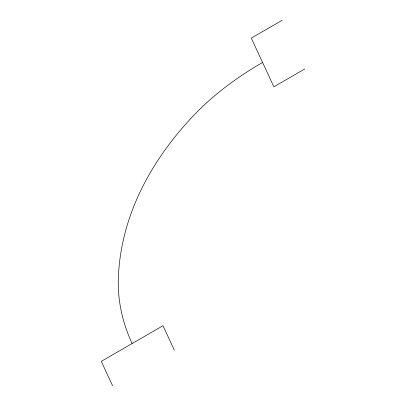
<?xml version="1.0" encoding="UTF-8"?>
<svg xmlns="http://www.w3.org/2000/svg" width="406" height="406" viewBox="0 0 406 406"><rect width="100%" height="100%" fill="white"/><g stroke="black" fill="none" stroke-linecap="round" stroke-linejoin="round"><path stroke-width="0.61" d="M282.145 20.3L251.278 38.118L273.872 86.803L304.739 68.984M174.291 350.063L162.994 325.719L101.261 361.36L112.558 385.7M132.128 343.537A407.264 235.13 0 0 1 118.4 276.319A615.263 355.22 0 0 1 192.474 116.71A407.264 235.13 0 0 1 262.575 62.463"/></g></svg>
